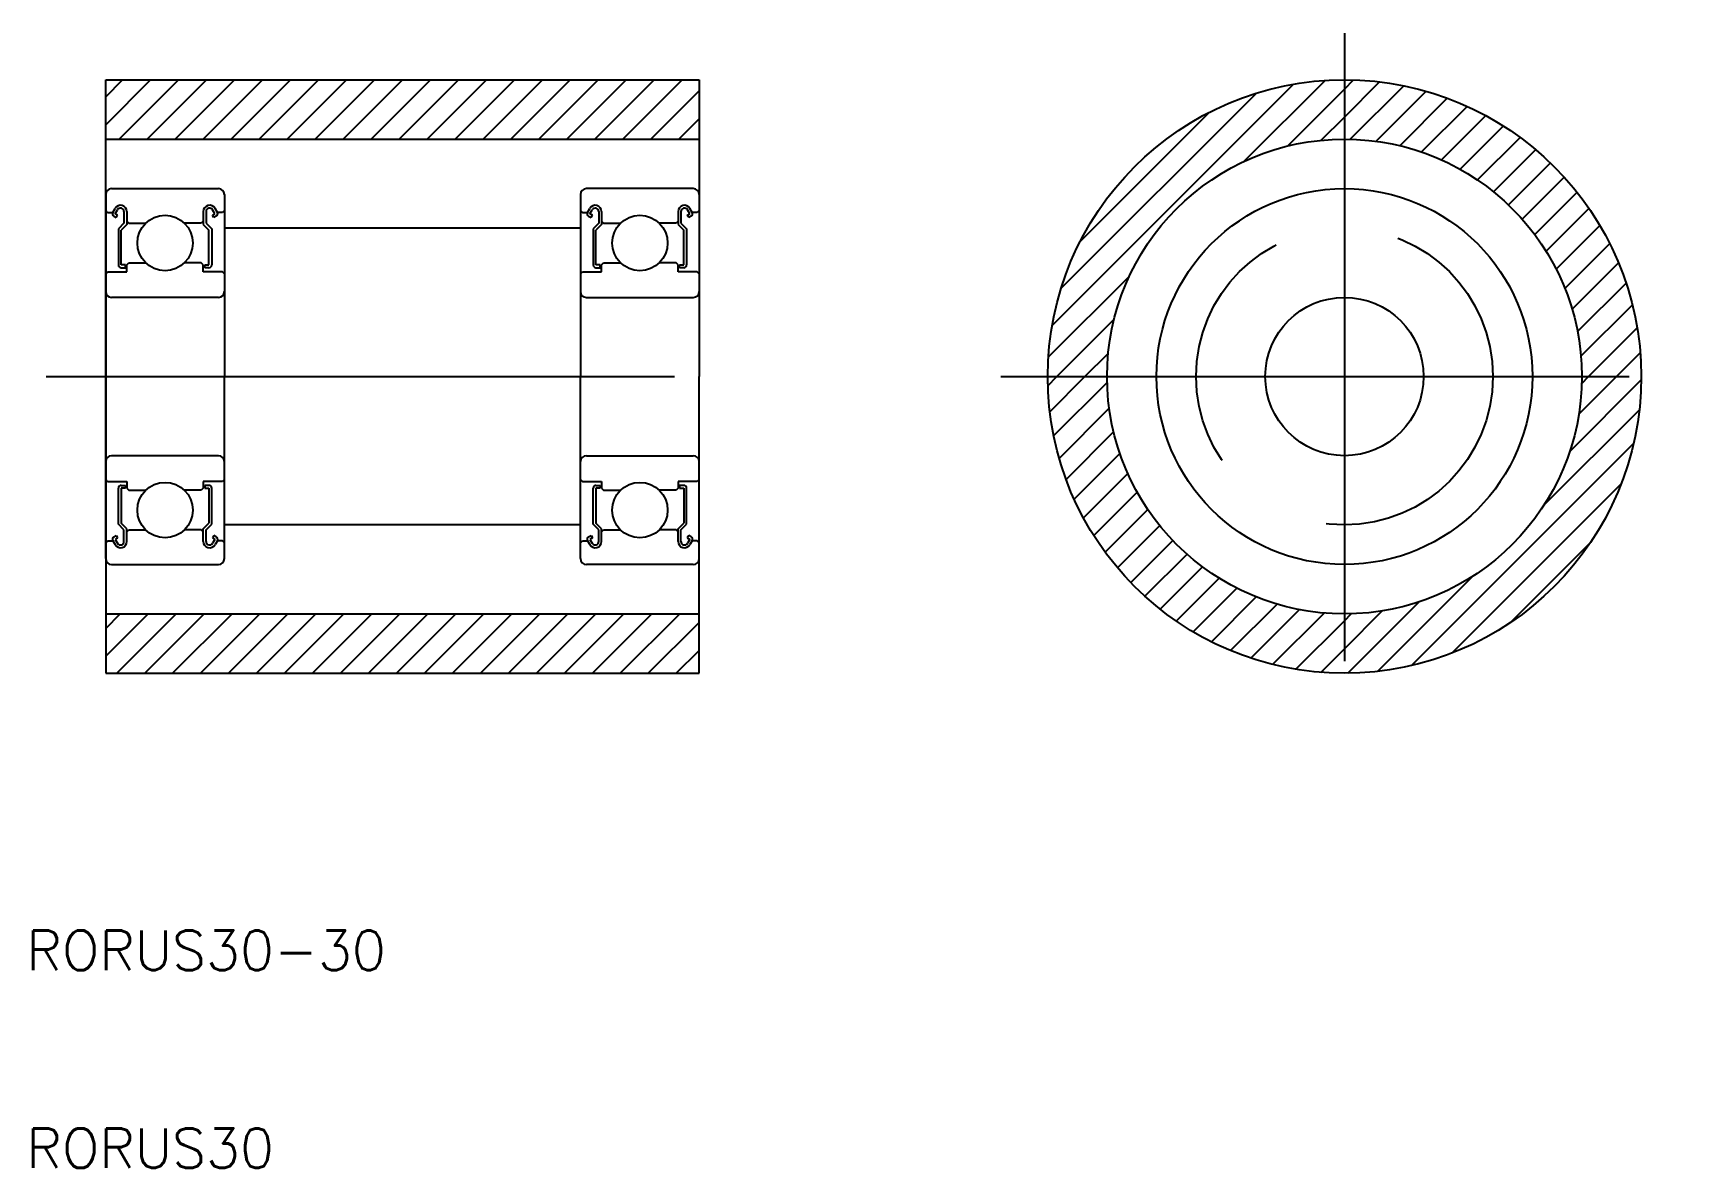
# Model space of a CAD drawing. Extents: x 46.3 to 130, y 10 to 67.4.
import ezdxf

# ---------------------------------------------------------------- set-up
doc = ezdxf.new("R2010")
doc.units = 0
doc.linetypes.add('CENTER', pattern=[50.8, 31.75, -6.35, 6.35, -6.35])
doc.linetypes.add('DASHED', pattern=[19.05, 12.7, -6.35])
doc.layers.get('0').update_dxf_attribs({"linetype": 'CONTINUOUS'})
doc.layers.add('CENTER', color=1, linetype='CENTER')
doc.styles.get("Standard").update_dxf_attribs({"font": 'txt.shx', "bigfont": 'extfont.shx'})

# ---------------------------------------------------------------- blocks, each defined once
blk = doc.blocks.new('*X1')
at = {"color": 0, "linetype": 'CONTINUOUS'}
for p, q in [((50, 62.728), (52.272, 65)), ((50, 64.142), (50.858, 65)), ((50.686, 62), (53.686, 65)), ((52.101, 62), (55.101, 65)), ((53.515, 62), (56.515, 65)), ((54.929, 62), (57.929, 65)), ((56.343, 62), (59.343, 65)), ((57.757, 62), (60.757, 65)), ((59.172, 62), (62.172, 65)), ((60.586, 62), (63.586, 65)), ((62, 62), (65, 65)), ((63.414, 62), (66.414, 65)), ((64.828, 62), (67.828, 65)), ((66.243, 62), (69.243, 65)), ((67.657, 62), (70.657, 65)), ((69.071, 62), (72.071, 65)), ((70.485, 62), (73.485, 65)), ((71.899, 62), (74.899, 65)), ((73.314, 62), (76.314, 65)), ((74.728, 62), (77.728, 65)), ((76.142, 62), (79.142, 65)), ((77.556, 62), (80, 64.444)), ((97.835, 52.58), (110.031, 64.776)), ((107.549, 60.88), (111.637, 64.968)), ((109.733, 61.65), (112.612, 64.528)), ((112.612, 64.528), (113.076, 64.993)), ((112.612, 63.114), (114.391, 64.894)), ((112.908, 61.996), (115.609, 64.697)), ((114.218, 61.892), (116.745, 64.419)), ((98.285, 54.444), (108.167, 64.326)), ((115.409, 61.669), (117.81, 64.07)), ((116.505, 61.351), (118.813, 63.658)), ((78.971, 62), (80, 63.029)), ((99.257, 56.831), (105.781, 63.354)), ((111.44, 61.943), (112.612, 63.114)), ((117.519, 60.951), (119.757, 63.189)), ((118.461, 60.478), (120.648, 62.665)), ((119.336, 59.939), (121.488, 62.091)), ((120.149, 59.338), (122.28, 61.469)), ((120.902, 58.676), (123.023, 60.798)), ((121.595, 57.956), (123.72, 60.08)), ((122.23, 57.176), (124.369, 59.315)), ((122.803, 56.335), (124.97, 58.502)), ((123.313, 55.43), (125.521, 57.639)), ((123.753, 54.457), (126.02, 56.724)), ((124.118, 53.407), (126.464, 55.754)), ((97.643, 50.974), (101.732, 55.063)), ((124.395, 52.27), (126.848, 54.724)), ((124.567, 51.028), (127.166, 53.627)), ((98.083, 50), (100.962, 52.879)), ((124.953, 50), (127.409, 52.456)), ((99.497, 50), (100.669, 51.171)), ((126.368, 50), (127.564, 51.196)), ((97.619, 49.535), (98.083, 50)), ((97.718, 48.22), (99.497, 50)), ((97.914, 47.002), (100.615, 49.704)), ((124, 46.218), (127.611, 49.829)), ((124.459, 48.091), (126.368, 50)), ((124.607, 49.653), (124.953, 50)), ((98.192, 45.866), (100.72, 48.394)), ((122.704, 43.508), (127.517, 48.321)), ((98.541, 44.801), (100.942, 47.202)), ((98.953, 43.799), (101.261, 46.106)), ((115.997, 35.387), (127.224, 46.614)), ((99.423, 42.854), (101.661, 45.092)), ((118.042, 36.017), (126.594, 44.57)), ((99.946, 41.963), (102.134, 44.151)), ((100.52, 41.123), (102.673, 43.276)), ((101.143, 40.332), (103.274, 42.463)), ((101.814, 39.588), (103.935, 41.71)), ((102.531, 38.892), (104.656, 41.016)), ((121.011, 37.572), (125.04, 41.601)), ((103.297, 38.243), (105.436, 40.382)), ((104.11, 37.642), (106.277, 39.808)), ((114.29, 35.094), (119.104, 39.908)), ((104.973, 37.091), (107.181, 39.299)), ((105.888, 36.591), (108.155, 38.858)), ((106.858, 36.147), (109.205, 38.494)), ((112.783, 35.001), (116.393, 38.611)), ((50, 35.858), (52.142, 38)), ((50, 37.272), (50.728, 38)), ((50.556, 35), (53.556, 38)), ((51.971, 35), (54.971, 38)), ((53.385, 35), (56.385, 38)), ((54.799, 35), (57.799, 38)), ((56.213, 35), (59.213, 38)), ((57.627, 35), (60.627, 38)), ((59.042, 35), (62.042, 38)), ((60.456, 35), (63.456, 38)), ((61.87, 35), (64.87, 38)), ((63.284, 35), (66.284, 38)), ((64.698, 35), (67.698, 38)), ((66.113, 35), (69.113, 38)), ((67.527, 35), (70.527, 38)), ((68.941, 35), (71.941, 38)), ((70.355, 35), (73.355, 38)), ((71.77, 35), (74.77, 38)), ((73.184, 35), (76.184, 38)), ((74.598, 35), (77.598, 38)), ((76.012, 35), (79.012, 38)), ((107.888, 35.763), (110.342, 38.217)), ((108.984, 35.445), (111.583, 38.044)), ((110.156, 35.202), (112.612, 37.658)), ((112.612, 36.244), (114.52, 38.153)), ((112.612, 37.658), (112.958, 38.005)), ((77.426, 35), (80, 37.574)), ((78.841, 35), (80, 36.159)), ((111.415, 35.048), (112.612, 36.244))]:
    blk.add_line(p, q, dxfattribs=at)

msp = doc.modelspace()

# ---------------------------------------------------------------- linework, layer by layer
at = {"color": 7, "linetype": 'CONTINUOUS'}
for p, q in [((50, 65), (80, 65)), ((50, 50), (50, 65)), ((80, 65), (80, 50)), ((50, 62), (80, 62)), ((50.3, 59.5), (55.7, 59.5)), ((79.7, 59.5), (74.3, 59.5)), ((50, 59.2), (50, 50)), ((56, 59.2), (56, 50)), ((74, 59.2), (74, 50)), ((80, 59.2), (80, 50)), ((50, 58.4), (50.1, 58.3)), ((50.1, 58.3), (50.356, 58.3)), ((50.356, 58.3), (50.472, 58.496)), ((50.408, 58.106), (50.531, 58.035)), ((50.479, 58.229), (50.595, 58.425)), ((50.602, 58.158), (50.479, 58.229)), ((50.531, 58.035), (50.602, 58.158)), ((50.924, 57.75), (50.64, 57.466)), ((50.924, 58.337), (50.924, 57.75)), ((51.067, 58.337), (51.067, 57.691)), ((51.067, 57.85), (51.167, 57.75)), ((51.167, 57.75), (52.02, 57.75)), ((54.833, 57.75), (53.98, 57.75)), ((54.933, 57.85), (54.833, 57.75)), ((54.933, 58.337), (54.933, 57.691)), ((55.076, 58.337), (55.076, 57.75)), ((55.076, 57.75), (55.36, 57.466)), ((55.398, 58.158), (55.521, 58.229)), ((55.469, 58.035), (55.398, 58.158)), ((55.521, 58.229), (55.405, 58.425)), ((55.592, 58.106), (55.469, 58.035)), ((55.644, 58.3), (55.528, 58.496)), ((55.9, 58.3), (55.644, 58.3)), ((56, 58.4), (55.9, 58.3)), ((74, 58.4), (74.1, 58.3)), ((74.1, 58.3), (74.356, 58.3)), ((74.356, 58.3), (74.472, 58.496)), ((74.408, 58.106), (74.531, 58.035)), ((74.479, 58.229), (74.595, 58.425)), ((74.602, 58.158), (74.479, 58.229)), ((74.531, 58.035), (74.602, 58.158)), ((74.924, 57.75), (74.64, 57.466)), ((74.924, 58.337), (74.924, 57.75)), ((75.067, 58.337), (75.067, 57.691)), ((75.067, 57.85), (75.167, 57.75)), ((75.167, 57.75), (76.02, 57.75)), ((78.833, 57.75), (77.98, 57.75)), ((78.933, 57.85), (78.833, 57.75)), ((78.933, 58.337), (78.933, 57.691)), ((79.076, 58.337), (79.076, 57.75)), ((79.076, 57.75), (79.36, 57.466)), ((79.398, 58.158), (79.521, 58.229)), ((79.469, 58.035), (79.398, 58.158)), ((79.521, 58.229), (79.405, 58.425)), ((79.592, 58.106), (79.469, 58.035)), ((79.644, 58.3), (79.528, 58.496)), ((79.9, 58.3), (79.644, 58.3)), ((80, 58.4), (79.9, 58.3)), ((50.64, 57.466), (50.64, 55.642)), ((51.067, 57.691), (50.782, 57.407)), ((50.782, 55.642), (50.782, 57.407)), ((54.933, 57.691), (55.218, 57.407)), ((55.218, 55.642), (55.218, 57.407)), ((55.36, 57.466), (55.36, 55.642)), ((74, 57.5), (56, 57.5)), ((56, 56.9), (56, 56.9)), ((74, 56.9), (74, 56.9)), ((74.64, 57.466), (74.64, 55.642)), ((75.067, 57.691), (74.782, 57.407)), ((74.782, 55.642), (74.782, 57.407)), ((78.933, 57.691), (79.218, 57.407)), ((79.218, 55.642), (79.218, 57.407)), ((79.36, 57.466), (79.36, 55.642)), ((50, 55.2), (50.1, 55.3)), ((50.1, 55.3), (51.067, 55.3)), ((50.996, 55.642), (50.782, 55.642)), ((50.782, 55.5), (50.996, 55.5)), ((50.996, 55.5), (50.996, 55.642)), ((51.067, 55.65), (51.167, 55.75)), ((51.067, 55.3), (51.067, 55.65)), ((51.167, 55.75), (52.02, 55.75)), ((54.833, 55.75), (53.98, 55.75)), ((54.933, 55.65), (54.833, 55.75)), ((54.933, 55.3), (54.933, 55.65)), ((55.9, 55.3), (54.933, 55.3)), ((55.004, 55.5), (55.004, 55.642)), ((55.004, 55.642), (55.218, 55.642)), ((55.218, 55.5), (55.004, 55.5)), ((56, 55.2), (55.9, 55.3)), ((74, 55.2), (74.1, 55.3)), ((74.1, 55.3), (75.067, 55.3)), ((74.996, 55.642), (74.782, 55.642)), ((74.782, 55.5), (74.996, 55.5)), ((74.996, 55.5), (74.996, 55.642)), ((75.067, 55.65), (75.167, 55.75)), ((75.067, 55.3), (75.067, 55.65)), ((75.167, 55.75), (76.02, 55.75)), ((78.833, 55.75), (77.98, 55.75)), ((78.933, 55.65), (78.833, 55.75)), ((78.933, 55.3), (78.933, 55.65)), ((79.9, 55.3), (78.933, 55.3)), ((79.004, 55.5), (79.004, 55.642)), ((79.004, 55.642), (79.218, 55.642)), ((79.218, 55.5), (79.004, 55.5)), ((80, 55.2), (79.9, 55.3)), ((56, 54.6), (56, 54.6)), ((74, 54.6), (74, 54.6)), ((55.7, 54), (50.3, 54)), ((74.3, 54), (79.7, 54)), ((50, 50), (50, 35)), ((50, 40.8), (50, 50)), ((56, 40.8), (56, 50)), ((74, 40.8), (74, 50)), ((80, 35), (80, 50)), ((80, 40.8), (80, 50)), ((55.7, 46), (50.3, 46)), ((74.3, 46), (79.7, 46)), ((50, 44.8), (50.1, 44.7)), ((50.1, 44.7), (51.067, 44.7)), ((50.64, 42.534), (50.64, 44.358)), ((50.782, 44.5), (50.996, 44.5)), ((50.996, 44.358), (50.782, 44.358)), ((50.782, 44.358), (50.782, 42.593)), ((50.996, 44.5), (50.996, 44.358)), ((51.067, 44.7), (51.067, 44.35)), ((51.067, 44.35), (51.167, 44.25)), ((54.933, 44.35), (54.833, 44.25)), ((55.9, 44.7), (54.933, 44.7)), ((54.933, 44.7), (54.933, 44.35)), ((55.218, 44.5), (55.004, 44.5)), ((55.004, 44.5), (55.004, 44.358)), ((55.004, 44.358), (55.218, 44.358)), ((55.218, 44.358), (55.218, 42.593)), ((55.36, 42.534), (55.36, 44.358)), ((56, 44.8), (55.9, 44.7)), ((74, 44.8), (74.1, 44.7)), ((74.1, 44.7), (75.067, 44.7)), ((74.64, 42.534), (74.64, 44.358)), ((74.782, 44.5), (74.996, 44.5)), ((74.782, 44.358), (74.782, 42.593)), ((74.996, 44.358), (74.782, 44.358)), ((74.996, 44.5), (74.996, 44.358)), ((75.067, 44.7), (75.067, 44.35)), ((75.067, 44.35), (75.167, 44.25)), ((78.933, 44.35), (78.833, 44.25)), ((78.933, 44.7), (78.933, 44.35)), ((79.9, 44.7), (78.933, 44.7)), ((79.004, 44.5), (79.004, 44.358)), ((79.218, 44.5), (79.004, 44.5)), ((79.004, 44.358), (79.218, 44.358)), ((79.218, 44.358), (79.218, 42.593)), ((79.36, 42.534), (79.36, 44.358)), ((80, 44.8), (79.9, 44.7)), ((51.167, 44.25), (52.02, 44.25)), ((54.833, 44.25), (53.98, 44.25)), ((75.167, 44.25), (76.02, 44.25)), ((78.833, 44.25), (77.98, 44.25)), ((50.408, 41.894), (50.531, 41.965)), ((50.602, 41.842), (50.479, 41.771)), ((50.531, 41.965), (50.602, 41.842)), ((50.924, 42.25), (50.64, 42.534)), ((51.067, 42.309), (50.782, 42.593)), ((50.924, 41.663), (50.924, 42.25)), ((51.067, 41.663), (51.067, 42.309)), ((51.067, 42.15), (51.167, 42.25)), ((51.167, 42.25), (52.02, 42.25)), ((54.833, 42.25), (53.98, 42.25)), ((54.933, 42.15), (54.833, 42.25)), ((54.933, 42.309), (55.218, 42.593)), ((54.933, 41.663), (54.933, 42.309)), ((55.076, 42.25), (55.36, 42.534)), ((55.076, 41.663), (55.076, 42.25)), ((55.469, 41.965), (55.398, 41.842)), ((55.398, 41.842), (55.521, 41.771)), ((55.592, 41.894), (55.469, 41.965)), ((74, 42.5), (56, 42.5)), ((74.408, 41.894), (74.531, 41.965)), ((74.602, 41.842), (74.479, 41.771)), ((74.531, 41.965), (74.602, 41.842)), ((74.924, 42.25), (74.64, 42.534)), ((75.067, 42.309), (74.782, 42.593)), ((74.924, 41.663), (74.924, 42.25)), ((75.067, 41.663), (75.067, 42.309)), ((75.067, 42.15), (75.167, 42.25)), ((75.167, 42.25), (76.02, 42.25)), ((78.833, 42.25), (77.98, 42.25)), ((78.933, 42.15), (78.833, 42.25)), ((78.933, 42.309), (79.218, 42.593)), ((78.933, 41.663), (78.933, 42.309)), ((79.076, 42.25), (79.36, 42.534)), ((79.076, 41.663), (79.076, 42.25)), ((79.469, 41.965), (79.398, 41.842)), ((79.398, 41.842), (79.521, 41.771)), ((79.592, 41.894), (79.469, 41.965)), ((50, 41.6), (50.1, 41.7)), ((50.1, 41.7), (50.356, 41.7)), ((50.356, 41.7), (50.472, 41.504)), ((50.479, 41.771), (50.595, 41.575)), ((55.521, 41.771), (55.405, 41.575)), ((55.644, 41.7), (55.528, 41.504)), ((55.9, 41.7), (55.644, 41.7)), ((56, 41.6), (55.9, 41.7)), ((74, 41.6), (74.1, 41.7)), ((74.1, 41.7), (74.356, 41.7)), ((74.356, 41.7), (74.472, 41.504)), ((74.479, 41.771), (74.595, 41.575)), ((79.521, 41.771), (79.405, 41.575)), ((79.644, 41.7), (79.528, 41.504)), ((79.9, 41.7), (79.644, 41.7)), ((80, 41.6), (79.9, 41.7)), ((50.3, 40.5), (55.7, 40.5)), ((79.7, 40.5), (74.3, 40.5)), ((50, 38), (80, 38)), ((50, 35), (80, 35))]:
    msp.add_line(p, q, dxfattribs=at)
for centre, radius in [((112.612, 50), 15), ((112.612, 50), 12), ((112.612, 50), 9.5), ((53, 56.75), 1.4), ((77, 56.75), 1.4), ((112.612, 50), 4), ((53, 43.25), 1.4), ((77, 43.25), 1.4)]:
    msp.add_circle(centre, radius, dxfattribs=at)
at = {"color": 3, "linetype": 'DASHED'}
msp.add_circle((112.612, 50), 7.5, dxfattribs=at)
at = {"color": 7, "linetype": 'CONTINUOUS'}
for centre, radius, start, end in [((50.3, 59.2), 0.3, 90, 180), ((55.7, 59.2), 0.3, 0, 90), ((74.3, 59.2), 0.3, 90, 180), ((79.7, 59.2), 0.3, 0, 90), ((50.748, 58.337), 0.319, 0, 150.00027), ((55.252, 58.337), 0.319, 29.99973, 180), ((74.748, 58.337), 0.319, 0, 150.00027), ((79.252, 58.337), 0.319, 29.99973, 180), ((50.479, 58.229), 0.142, 149.99035, 240.00186), ((50.748, 58.337), 0.177, 0, 150.00316), ((55.252, 58.337), 0.177, 29.99684, 180), ((55.521, 58.229), 0.142, 299.99814, 30.00965), ((74.479, 58.229), 0.142, 149.99035, 240.00186), ((74.748, 58.337), 0.177, 0, 150.00316), ((79.252, 58.337), 0.177, 29.99684, 180), ((79.521, 58.229), 0.142, 299.99814, 30.00965), ((50.782, 55.642), 0.142, 180.00005, 270.00003), ((55.218, 55.642), 0.142, 269.99997, 359.99995), ((74.782, 55.642), 0.142, 180.00005, 270.00003), ((79.218, 55.642), 0.142, 269.99997, 359.99995), ((50.3, 54.3), 0.3, 180, 270), ((55.7, 54.3), 0.3, 270, 0), ((74.3, 54.3), 0.3, 180, 270), ((79.7, 54.3), 0.3, 270, 0), ((50.3, 45.7), 0.3, 90, 180), ((55.7, 45.7), 0.3, 0, 90), ((74.3, 45.7), 0.3, 90, 180), ((79.7, 45.7), 0.3, 0, 90), ((50.782, 44.358), 0.142, 89.99997, 179.99995), ((55.218, 44.358), 0.142, 0.00005, 90.00003), ((74.782, 44.358), 0.142, 89.99997, 179.99995), ((79.218, 44.358), 0.142, 0.00005, 90.00003), ((50.479, 41.771), 0.142, 119.99814, 210.00965), ((55.521, 41.771), 0.142, 329.99035, 60.00186), ((74.479, 41.771), 0.142, 119.99814, 210.00965), ((79.521, 41.771), 0.142, 329.99035, 60.00186), ((50.748, 41.663), 0.319, 209.99973, 0), ((50.748, 41.663), 0.177, 209.99684, 0), ((55.252, 41.663), 0.319, 180, 330.00027), ((55.252, 41.663), 0.177, 180, 330.00316), ((74.748, 41.663), 0.319, 209.99973, 0), ((74.748, 41.663), 0.177, 209.99684, 0), ((79.252, 41.663), 0.319, 180, 330.00027), ((79.252, 41.663), 0.177, 180, 330.00316), ((50.3, 40.8), 0.3, 180, 270), ((55.7, 40.8), 0.3, 270, 0), ((74.3, 40.8), 0.3, 180, 270), ((79.7, 40.8), 0.3, 270, 0)]:
    msp.add_arc(centre, radius, start, end, dxfattribs=at)
at = {"layer": 'CENTER', "color": 1, "linetype": 'CENTER'}
for p, q in [((112.612, 67.36), (112.612, 32.64)), ((47, 50), (83, 50)), ((95.251, 50), (129.972, 50))]:
    msp.add_line(p, q, dxfattribs=at)

# ---------------------------------------------------------------- block references
at = {"color": 3, "linetype": 'CONTINUOUS'}
msp.add_blockref('*X1', (0, 0), dxfattribs=at)

# ---------------------------------------------------------------- texts
at = {"color": 7, "linetype": 'CONTINUOUS'}
for s, p in [('RORUS30-30', (45.988, 20)), ('RORUS30', (45.988, 10))]:
    msp.add_text(s, height=2, dxfattribs=at).set_placement(p)

doc.saveas('drawing.dxf')
